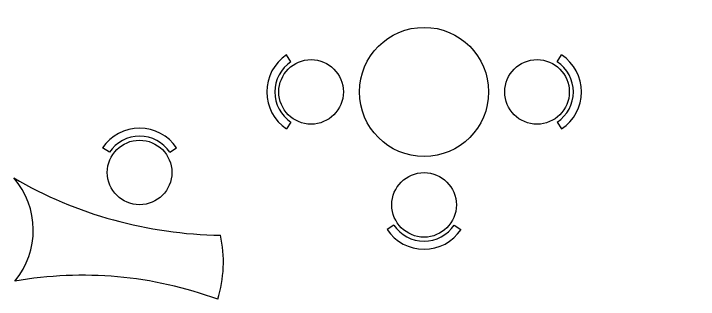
# Model space of a CAD drawing. Header units: millimetres. Extents: x 209.8 to 281.8, y 45 to 110.
# Drawn here: x 241.838 to 246.08, y 80.214 to 81.983 of the extents above; entities that cross this region are included whole.
import ezdxf

# ---------------------------------------------------------------- set-up
doc = ezdxf.new("R2010")
doc.units = ezdxf.units.MM
doc.header["$LTSCALE"] = 0.65
doc.linetypes.add('DASHED', pattern=[0.75, 0.5, -0.25])
for name, color, linetype in [('mobiliario', 30, 'Continuous'), ('murodelgado', 1, 'Continuous'), ('murosgrueso', 5, 'Continuous')]:
    doc.layers.add(name, color=color, linetype=linetype)

msp = doc.modelspace()

# ---------------------------------------------------------------- linework, layer by layer
at = {"layer": 'mobiliario'}
for p, q in [((243.5562, 81.686), (243.5285, 81.7276)), ((245.2058, 81.686), (245.2335, 81.7276)), ((243.5562, 81.3115), (243.5285, 81.2699)), ((245.2058, 81.3115), (245.2335, 81.2699)), ((242.4312, 81.1244), (242.3896, 81.1521)), ((242.8057, 81.1244), (242.8473, 81.1521)), ((244.1938, 80.6739), (244.1522, 80.6462)), ((244.5682, 80.6739), (244.6098, 80.6462))]:
    msp.add_line(p, q, dxfattribs=at)
for centre, radius in [((244.381, 81.4987), 0.4), ((243.681, 81.4987), 0.2), ((245.081, 81.4987), 0.2), ((242.6184, 80.9996), 0.2), ((244.381, 80.7987), 0.2)]:
    msp.add_circle(centre, radius, dxfattribs=at)
for centre, radius, start, end in [((243.681, 81.4987), 0.275, 123.6807, 236.3193), ((245.081, 81.4987), 0.275, 303.6807, 56.3193), ((243.681, 81.4987), 0.225, 123.6807, 236.3193), ((245.081, 81.4987), 0.225, 303.6807, 56.3193), ((242.6184, 80.9996), 0.275, 33.6807, 146.3193), ((242.6184, 80.9996), 0.225, 33.6807, 146.3193), ((243.1533, 83.2242), 2.6131, 239.787, 269.2672), ((241.4669, 80.6422), 0.4929, 320.1491, 41.0859), ((244.381, 80.7987), 0.275, 213.6807, 326.3193), ((244.381, 80.7987), 0.225, 213.6807, 326.3193), ((242.3471, 80.4454), 0.7904, 342.9629, 12.1198), ((242.2653, 77.937), 2.4259, 69.8035, 99.9705)]:
    msp.add_arc(centre, radius, start, end, dxfattribs=at)
at = {"layer": 'murodelgado'}
for radius, start, end in [(10, 323.63911, 76.14658), (9.85, 323.68642, 76.82909)]:
    msp.add_arc((241.755, 86.8853), radius, start, end, dxfattribs=at)
at = {"layer": 'murosgrueso', "linetype": 'DASHED', "ltscale": 1.5}
msp.add_arc((241.755, 86.8853), 10.35, 323.63911, 69.67873, dxfattribs=at)

doc.saveas('drawing.dxf')
